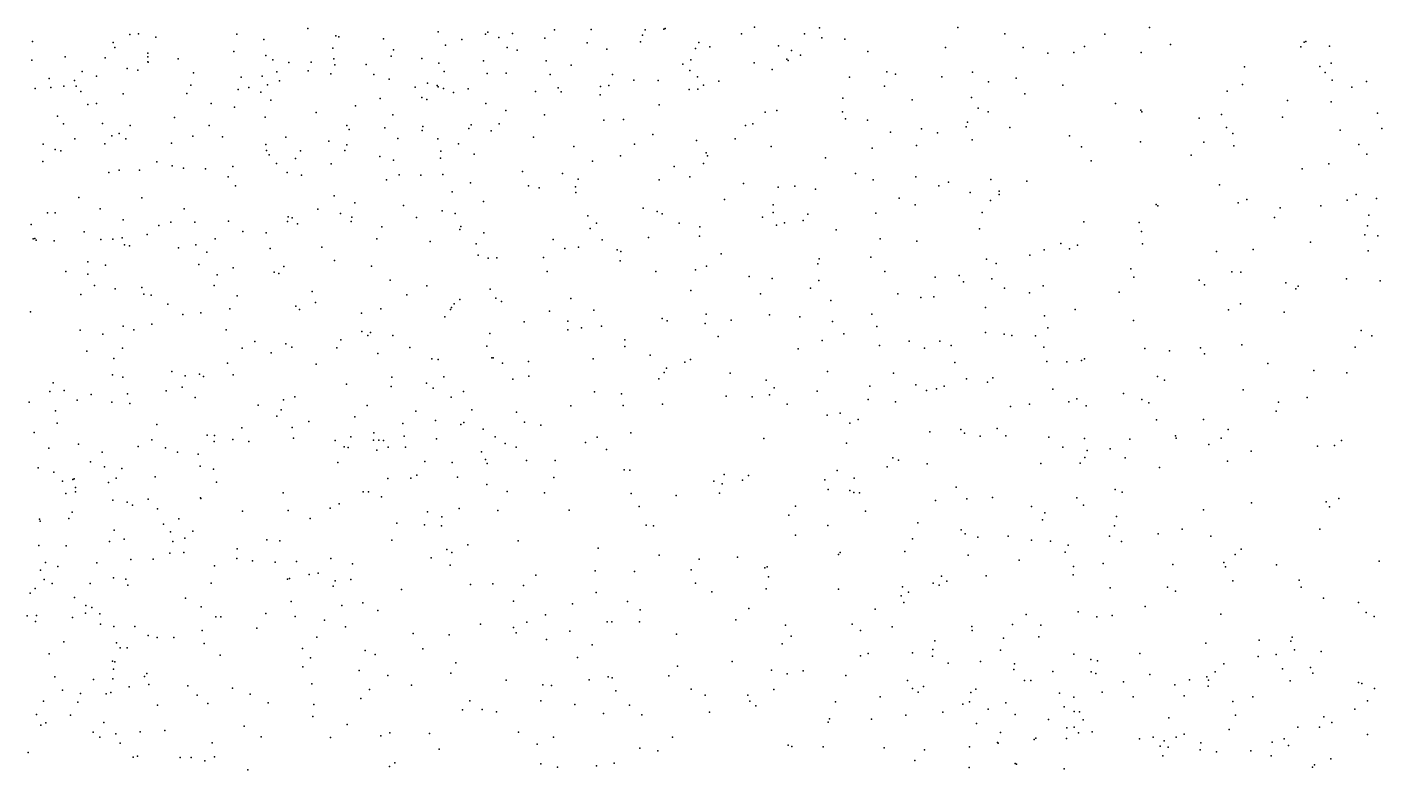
# Model space of a CAD drawing. Header units: metres. Extents: x -25 to 25, y -27.8 to 27.8.
# Drawn here: x -3.286 to -0.194, y 6.8 to 8.496 of the extents above; entities that cross this region are included whole.
import ezdxf

# ---------------------------------------------------------------- set-up
doc = ezdxf.new("R2010")
doc.units = ezdxf.units.M

msp = doc.modelspace()

# ---------------------------------------------------------------- linework, layer by layer
for p in [(-3.052, 8.4791, -19.5103), (-3.0316, 8.4804, 12.1687), (-2.9924, 8.4728, 19.1611), (-2.8076, 8.4798, 20.2089), (-2.6451, 8.4929, 20.1193), (-2.5819, 8.4759, -25.0358), (-2.5745, 8.4737, 12.4134), (-2.3478, 8.4853, 12.4752), (-2.2397, 8.4798, 18.436), (-2.2347, 8.4845, 13.7641), (-2.1781, 8.4811, 10.1123), (-2.0826, 8.4893, 24.676), (-1.9984, 8.4903, 13.6497), (-1.8813, 8.4777, -18.005), (-1.8759, 8.4899, -10.6526), (-1.833, 8.4908, 13.5981), (-1.8295, 8.4925, 25.2249), (-1.6555, 8.4805, 18.915), (-1.6258, 8.4958, 19.1538), (-1.5117, 8.4801, 13.5349), (-1.4777, 8.4938, 24.6402), (-1.162, 8.495, 13.1545), (-1.0547, 8.4805, 5.7714), (-0.8265, 8.4796, 23.6068), (-0.7248, 8.4945, 23.7595), (-3.2742, 8.4632, 5.8046), (-3.0896, 8.4603, -20.158), (-3.086, 8.4489, -24.8427), (-2.7458, 8.4674, 19.2678), (-2.5886, 8.4478, 17.9415), (-2.4726, 8.4693, 19.4807), (-2.4502, 8.4442, -15.51), (-2.3316, 8.4545, 10.1953), (-2.2943, 8.4671, 23.3396), (-2.2098, 8.4721, 5.4068), (-2.1907, 8.4491, 25.0607), (-2.1679, 8.4432, 20.8851), (-2.1042, 8.4706, 19.4014), (-2.0081, 8.4602, -18.7228), (-1.9629, 8.4457, 24.4839), (-1.8858, 8.4621, 10.0827), (-1.7607, 8.4466, 24.4498), (-1.7534, 8.4609, -17.4105), (-1.7282, 8.4506, 12.5715), (-1.5713, 8.4531, 12.5165), (-1.5413, 8.4423, 5.5778), (-1.4722, 8.4713, 25.143), (-1.4199, 8.4679, -17.1458), (-1.1897, 8.449, 25.1437), (-1.0129, 8.4495, -17.1227), (-0.8729, 8.4517, -24.5997), (-0.6765, 8.4563, 25.4714), (-0.3792, 8.4505, 4.8397), (-0.3718, 8.4616, -14.1988), (-0.3678, 8.4628, 5.0777), (-0.3136, 8.4523, 6.3463), (-3.2757, 8.42, 12.0336), (-3.1993, 8.4282, 19.1056), (-3.1078, 8.4256, 24.9188), (-3.011, 8.4278, 5.6927), (-3.0109, 8.4361, 25.0922), (-3.0104, 8.4166, 17.6034), (-3.0098, 8.416, -15.3052), (-2.9413, 8.4236, 24.8412), (-2.8145, 8.4404, 25.1234), (-2.7412, 8.4306, 24.9457), (-2.7253, 8.4209, -19.0664), (-2.689, 8.4151, 10.7739), (-2.6377, 8.4158, 25.1086), (-2.586, 8.4237, 21.1038), (-2.455, 8.4296, 23.3794), (-2.3855, 8.4244, 21.0001), (-2.3466, 8.4135, 24.9796), (-2.2443, 8.4184, 24.6905), (-2.1016, 8.4187, 12.66), (-1.7896, 8.4109, -17.7912), (-1.7712, 8.421, 19.0691), (-1.6267, 8.4143, 25.2894), (-1.5523, 8.4228, 24.4196), (-1.5492, 8.4195, 23.3178), (-1.5213, 8.4319, -10.293), (-1.3672, 8.4398, 23.321), (-0.9561, 8.4366, 25.3384), (-0.8969, 8.4377, 23.7434), (-0.7434, 8.438, -16.9494), (-0.31, 8.4133, 20.4171), (-3.1606, 8.3946, -10.4783), (-3.1275, 8.384, 25.2321), (-3.0575, 8.4014, -19.7069), (-3.0336, 8.3971, 23.8213), (-2.9067, 8.3911, 9.6396), (-2.7977, 8.3817, -24.98), (-2.7499, 8.3837, 17.7977), (-2.716, 8.3937, 5.5171), (-2.6448, 8.3957, 23.522), (-2.5927, 8.3889, 24.8453), (-2.5842, 8.4093, 19.2733), (-2.5123, 8.4102, 10.4192), (-2.4945, 8.3878, 20.2661), (-2.3345, 8.3944, 20.3155), (-2.2359, 8.3898, 19.2967), (-2.1924, 8.3908, -15.6588), (-2.0922, 8.3872, 13.763), (-2.0443, 8.4086, 18.7279), (-1.9503, 8.3873, 10.2215), (-1.7733, 8.397, 23.3073), (-1.7564, 8.3825, 10.0289), (-1.586, 8.399, 13.6633), (-1.4093, 8.3815, 12.5797), (-1.3238, 8.3937, 25.2079), (-1.3043, 8.3884, 24.1924), (-1.1983, 8.3823, 24.0505), (-1.1286, 8.3929, 23.456), (-0.5078, 8.4049, 20.3308), (-0.3356, 8.4055, -13.9995), (-0.3233, 8.3923, 19.879), (-3.2674, 8.3556, 25.0275), (-3.2359, 8.3783, 20.3141), (-3.2324, 8.3581, 24.8505), (-3.2022, 8.3608, 5.6874), (-3.1777, 8.3738, 9.8888), (-3.1744, 8.3612, 15.0959), (-2.9126, 8.3634, 23.73), (-2.8048, 8.3531, 25.3831), (-2.7802, 8.3579, 23.6113), (-2.7378, 8.3638, 9.6337), (-2.7104, 8.373, 24.7329), (-2.4598, 8.3772, 13.9545), (-2.4008, 8.3587, -25.0614), (-2.3725, 8.3676, 12.6534), (-2.3502, 8.3628, 10.3794), (-2.3477, 8.3592, 5.4586), (-2.336, 8.3553, 25.1895), (-2.2798, 8.3546, 13.8454), (-2.1257, 8.349, -10.7452), (-2.0739, 8.3572, 20.6912), (-1.9777, 8.3601, 19.1213), (-1.9584, 8.3622, 5.5118), (-1.9017, 8.3743, 18.9548), (-1.846, 8.374, 9.8723), (-1.7752, 8.3533, 5.5707), (-1.755, 8.3539, 12.7074), (-1.7422, 8.3636, -24.7493), (-1.7076, 8.372, -10.5163), (-1.329, 8.3608, 13.5788), (-1.0921, 8.3709, 12.6517), (-1.0287, 8.3795, 23.5878), (-0.9224, 8.3629, 5.897), (-0.5468, 8.3499, 6.2386), (-0.5123, 8.3651, 19.965), (-0.3077, 8.3748, -26.586), (-0.2629, 8.3585, 4.4107), (-0.2295, 8.3717, 5.1997), (-3.1637, 8.3485, 21.5909), (-3.1475, 8.319, 24.6388), (-3.1275, 8.3213, 17.5714), (-3.0672, 8.3435, 20.3714), (-2.9213, 8.3442, 14.855), (-2.8658, 8.3215, 20.3872), (-2.753, 8.3475, 12.4736), (-2.7301, 8.3288, 10.9351), (-2.4807, 8.333, 10.6132), (-2.3855, 8.3348, -10.6354), (-2.3741, 8.3303, 9.6649), (-2.3128, 8.3468, 18.483), (-2.2393, 8.3215, 20.9625), (-2.0671, 8.3481, 24.4061), (-1.9782, 8.3411, -24.8615), (-1.8433, 8.3185, -18.3773), (-1.4246, 8.3332, 13.7332), (-1.2665, 8.3295, 12.6249), (-1.1309, 8.335, 5.7517), (-1.0093, 8.3437, -9.5038), (-0.8023, 8.3212, 6.006), (-0.4094, 8.3283, -15.673), (-0.3096, 8.3249, 6.2109), (-3.2169, 8.2921, 10.1426), (-2.9498, 8.2894, 17.7048), (-2.8125, 8.3129, 24.5963), (-2.7427, 8.2903, 14.3313), (-2.6263, 8.3012, 12.6005), (-2.537, 8.316, 10.7785), (-2.4513, 8.2952, 18.3648), (-2.1935, 8.3053, 12.8023), (-2.105, 8.2956, -18.9067), (-1.6016, 8.3013, 24.223), (-1.5748, 8.3051, 12.7043), (-1.4249, 8.3027, -17.5902), (-1.1157, 8.3105, -9.7185), (-1.0928, 8.3022, 13.0987), (-0.7444, 8.306, 25.5511), (-0.742, 8.3025, 20.1594), (-0.6107, 8.2878, 20.063), (-0.5598, 8.2963, 25.6126), (-0.4211, 8.2901, -25.9655), (-0.2042, 8.2995, 19.8178), (-3.2033, 8.2752, 11.0402), (-3.1143, 8.2757, 5.5918), (-3.051, 8.2711, 15.0137), (-2.8704, 8.271, 5.5859), (-2.5566, 8.2713, 25.3909), (-2.5513, 8.2622, 9.6715), (-2.4698, 8.2659, 23.3469), (-2.3847, 8.2598, 12.7952), (-2.3829, 8.2689, 24.5394), (-2.2779, 8.2643, 10.5756), (-2.2723, 8.273, 19.1133), (-2.2272, 8.2592, 18.9409), (-2.209, 8.2753, 24.4218), (-1.9698, 8.2833, 12.8355), (-1.9252, 8.2846, 13.7828), (-1.6469, 8.2714, 10.1556), (-1.6298, 8.2749, 23.307), (-1.4183, 8.2867, 5.6587), (-1.3681, 8.2831, 24.0793), (-1.2448, 8.2636, 23.4772), (-1.1431, 8.268, 23.6498), (-1.1399, 8.279, 13.2661), (-1.0432, 8.2668, 12.8386), (-0.5486, 8.2665, -8.9874), (-0.2894, 8.2607, 4.7107), (-0.194, 8.264, -26.8396), (-3.2493, 8.2289, -20.2573), (-3.1771, 8.241, 24.4985), (-3.1091, 8.2296, 18.9078), (-3.093, 8.2475, 23.7579), (-3.0761, 8.2527, 10.0811), (-3.0611, 8.2404, 21.4541), (-2.9569, 8.2311, 10.9553), (-2.9081, 8.2466, 14.6778), (-2.8399, 8.2456, 17.8615), (-2.7416, 8.2278, 9.7421), (-2.696, 8.2443, 23.4996), (-2.5973, 8.2355, 14.1699), (-2.5568, 8.2268, 12.7234), (-2.4401, 8.2418, 21.0584), (-2.3491, 8.2409, 25.3632), (-2.3012, 8.2295, 18.7501), (-2.1304, 8.2449, 5.5485), (-1.8999, 8.2283, 23.2636), (-1.8583, 8.2508, 10.3411), (-1.7582, 8.2368, 12.8418), (-1.6702, 8.2405, 9.9054), (-1.3155, 8.256, -16.0068), (-1.2086, 8.2542, -9.9607), (-1.1294, 8.2382, 25.403), (-0.9073, 8.2475, 25.5109), (-0.7446, 8.2342, 20.3593), (-0.6007, 8.2334, 6.1181), (-0.5345, 8.2529, 20.4792), (-0.2464, 8.2279, 20.624), (-3.2222, 8.216, -24.7619), (-3.2095, 8.2134, 12.343), (-2.7396, 8.2139, 20.4573), (-2.7339, 8.2043, 18.0564), (-2.6738, 8.1961, -10.5993), (-2.6621, 8.2134, 18.998), (-2.5607, 8.2138, 24.4851), (-2.4809, 8.2007, 18.9957), (-2.3429, 8.1968, 13.9878), (-2.3416, 8.2122, -19.0358), (-2.2659, 8.2057, 23.2434), (-2.0382, 8.2234, 10.432), (-1.9321, 8.2017, 25.4555), (-1.7366, 8.2084, 13.8397), (-1.7331, 8.2021, 5.6165), (-1.588, 8.2235, -15.9967), (-1.4641, 8.1972, -10.2806), (-1.3575, 8.2193, 23.9378), (-1.2559, 8.2252, 23.7855), (-0.88, 8.2227, -15.9196), (-0.6292, 8.2035, -15.8437), (-0.5321, 8.2249, -24.3741), (-0.2285, 8.2059, 4.3813), (-3.2505, 8.1892, 17.5076), (-3.0998, 8.1642, 17.6984), (-3.0763, 8.1689, 24.3905), (-3.0298, 8.169, 10.2239), (-2.9903, 8.188, 5.4937), (-2.9554, 8.1793, 21.3384), (-2.9294, 8.1734, 23.6293), (-2.8789, 8.1724, 9.9708), (-2.8168, 8.1772, 14.4205), (-2.7172, 8.1843, 21.1464), (-2.6928, 8.164, 10.8907), (-2.5921, 8.1839, -19.1308), (-2.4501, 8.192, 18.5433), (-2.1557, 8.166, 9.6329), (-1.9959, 8.1897, 9.6506), (-1.8095, 8.1774, -10.6467), (-1.7423, 8.1847, 24.0961), (-0.8574, 8.1906, -17.4049), (-0.3761, 8.172, -15.8417), (-0.3149, 8.184, -26.472), (-2.8271, 8.1541, 18.8942), (-2.8104, 8.1331, -15.2837), (-2.6599, 8.1577, 25.5761), (-2.4659, 8.1475, 10.794), (-2.437, 8.1585, 18.793), (-2.3875, 8.1579, 12.934), (-2.3373, 8.1592, -15.5691), (-2.2741, 8.1406, 5.6047), (-2.1415, 8.1335, 25.4713), (-2.0641, 8.1612, 13.8949), (-2.0282, 8.1488, 12.9965), (-1.8432, 8.1473, -18.7007), (-1.7738, 8.1541, 25.5005), (-1.6512, 8.1389, -10.4803), (-1.5336, 8.1327, 12.831), (-1.3953, 8.1616, 12.761), (-1.3548, 8.1472, 25.4477), (-1.2578, 8.1542, 5.6767), (-1.2054, 8.1332, -17.8088), (-1.1834, 8.1415, 13.716), (-1.0865, 8.1482, -16.1561), (-1.0041, 8.1442, -17.6637), (-0.5643, 8.1355, 20.0678), (-3.1681, 8.1071, 5.3057), (-3.0242, 8.1062, 17.8234), (-2.5855, 8.1106, 5.5827), (-2.3159, 8.1199, 10.6962), (-2.1175, 8.1286, 24.1914), (-2.0345, 8.1311, -19.0454), (-2.0338, 8.1184, 20.7471), (-1.6947, 8.1026, -18.3482), (-1.5721, 8.1306, 10.1239), (-1.4864, 8.1261, 23.894), (-1.2959, 8.1049, -16.3832), (-1.1334, 8.1185, 13.4593), (-1.0679, 8.1211, 25.5137), (-1.0676, 8.1133, 13.0273), (-0.5023, 8.102, 6.0775), (-0.2528, 8.1133, 4.6178), (-0.2067, 8.1044, 4.9298), (-3.24, 8.0716, 10.8223), (-3.2224, 8.0717, 21.6115), (-3.1192, 8.0808, 25.6505), (-2.9274, 8.0808, 17.9505), (-2.6226, 8.0802, 9.787), (-2.538, 8.0943, -15.4236), (-2.427, 8.0888, 25.5219), (-2.3386, 8.0765, 24.2729), (-2.2445, 8.0974, 21.02), (-1.8801, 8.0824, 13.0297), (-1.848, 8.0745, -18.9386), (-1.5837, 8.0898, 9.8139), (-1.5833, 8.0728, -24.7292), (-1.3491, 8.0709, 23.6432), (-1.2589, 8.0903, 13.8978), (-1.1067, 8.0725, -24.6415), (-1.0876, 8.0997, 13.2169), (-0.7091, 8.0905, 20.6435), (-0.7055, 8.0881, -16.0417), (-0.5217, 8.0945, -17.1075), (-0.4264, 8.0834, 25.7041), (-0.3334, 8.0875, -26.0334), (-0.2734, 8.1005, 5.9103), (-3.2772, 8.0453, 10.6146), (-3.0666, 8.0559, 21.4295), (-2.9859, 8.0425, 12.5948), (-2.9585, 8.0506, 25.694), (-2.9033, 8.0504, 10.2575), (-2.8268, 8.0529, 24.2799), (-2.692, 8.0522, -19.3084), (-2.6905, 8.063, 18.3216), (-2.681, 8.0604, 23.4173), (-2.6693, 8.0467, 18.8009), (-2.5706, 8.0706, 18.6008), (-2.5463, 8.052, 20.5735), (-2.545, 8.0619, 23.3447), (-2.4765, 8.04, -10.7966), (-2.3971, 8.0609, 9.667), (-2.3093, 8.0702, 13.0592), (-2.2966, 8.0408, 20.6125), (-2.0061, 8.0646, 20.9086), (-1.9868, 8.0485, 10.4636), (-1.8365, 8.0696, 9.6173), (-1.7978, 8.0484, -16.2886), (-1.6075, 8.0616, 23.3458), (-1.5757, 8.0438, -16.8312), (-1.5575, 8.049, 5.6317), (-1.5149, 8.0542, 9.9917), (-1.5043, 8.0688, 25.5211), (-0.8744, 8.051, 20.437), (-0.7483, 8.0497, 25.6759), (-0.439, 8.0611, 20.0006), (-0.2269, 8.0418, -25.7936), (-0.2236, 8.0663, 4.4639), (-3.2727, 8.0127, 5.0447), (-3.2683, 8.0135, 17.6491), (-3.2655, 8.0091, -20.2743), (-3.156, 8.0285, 12.5119), (-3.1182, 8.0107, 10.7466), (-3.0903, 8.0115, 10.5176), (-3.0695, 8.0147, 14.8333), (-3.0124, 8.0226, -20.0719), (-2.8569, 8.0128, 20.5862), (-2.7936, 8.0291, 5.5259), (-2.7408, 8.0258, 21.1581), (-2.4879, 8.0125, 24.2775), (-2.2985, 8.0334, 23.2044), (-2.2441, 8.0258, 25.5237), (-2.0855, 8.0108, 5.6563), (-2.0013, 8.0364, -10.733), (-1.9738, 8.0103, 25.5465), (-1.8676, 8.0152, -16.4889), (-1.7513, 8.0184, 23.9285), (-1.751, 8.0395, -16.6998), (-1.4399, 8.0327, 23.494), (-1.3388, 8.0121, -24.676), (-1.1122, 8.0355, -16.5033), (-0.7426, 8.029, -9.0299), (-0.2328, 8.0217, 20.8492), (-0.2031, 8.019, -24.3169), (-3.2242, 8.0076, 23.666), (-3.0638, 7.9985, -24.7944), (-3.0525, 7.9962, 23.61), (-2.9408, 7.9919, 14.545), (-2.9007, 7.9985, 21.2703), (-2.876, 7.9821, 12.6887), (-2.876, 7.982, 23.5191), (-2.7312, 7.9901, 10.7915), (-2.6138, 7.9935, 25.674), (-2.3663, 8.0067, 5.6642), (-2.2613, 8.0012, -10.8358), (-2.0589, 7.9904, -24.8233), (-2.0278, 7.9933, 9.5611), (-1.9394, 7.9876, -19.1828), (-1.9312, 7.9833, 5.6376), (-1.7018, 7.9779, 14.0329), (-1.2557, 8.007, -18.0042), (-0.965, 7.9871, 20.6591), (-0.9265, 8.0016, 5.7762), (-0.9067, 7.9894, -16.4142), (-0.8889, 7.9982, 25.6131), (-0.7401, 8.0013, 5.8911), (-0.5712, 7.9835, -16.2455), (-0.4878, 7.9883, -8.867), (-0.3573, 8.0045, -16.1718), (-0.2254, 7.9854, -26.5588), (-3.1472, 7.9603, 20.5849), (-3.1069, 7.952, 24.1911), (-2.8942, 7.9537, 5.4294), (-2.7005, 7.9489, 18.5119), (-2.5849, 7.9632, 14.1951), (-2.5004, 7.9504, 13.0793), (-2.2565, 7.9752, -19.2219), (-2.2337, 7.9683, 24.1192), (-2.2143, 7.9689, 14.0396), (-2.1075, 7.9697, 13.1583), (-1.9328, 7.962, 20.82), (-1.7356, 7.9499, 10.2995), (-1.4814, 7.9556, 23.6482), (-1.4783, 7.9669, -18.2631), (-1.3604, 7.9704, 25.5404), (-1.0968, 7.9659, 12.9242), (-1.0747, 7.9559, 13.4844), (-0.9976, 7.9752, -17.835), (-3.1981, 7.9375, 17.7889), (-3.1475, 7.932, 5.1232), (-2.8527, 7.9299, 10.6743), (-2.8158, 7.9459, 18.2293), (-2.722, 7.9361, 10.1132), (-2.7114, 7.9331, 18.677), (-2.4579, 7.9179, 10.7634), (-2.099, 7.9375, 20.761), (-1.8509, 7.9377, -16.9612), (-1.7609, 7.9419, 9.5566), (-1.6379, 7.9268, -18.7388), (-1.5857, 7.9216, 14.1236), (-1.4791, 7.9176, 12.9502), (-1.3283, 7.9382, 12.8823), (-1.2138, 7.9246, -10.0388), (-1.1586, 7.9288, 5.6343), (-1.084, 7.9215, 20.746), (-0.7672, 7.9436, -24.4003), (-0.7604, 7.925, -17.5397), (-0.6114, 7.9178, 5.9471), (-0.5367, 7.937, 20.9644), (-0.5161, 7.9363, 20.0703), (-0.2746, 7.9214, 5.8505), (-0.1977, 7.9162, -25.977), (-3.1636, 7.8856, 14.8851), (-3.1322, 7.906, -15.3031), (-3.0853, 7.8983, 25.7425), (-3.0245, 7.9012, 14.6488), (-3.0197, 7.8862, 18.7463), (-2.8595, 7.9059, 10.4272), (-2.6356, 7.892, 24.1673), (-2.3735, 7.905, 14.1068), (-2.2291, 7.8976, 10.6389), (-1.7713, 7.8942, 13.1246), (-1.6124, 7.887, -18.9869), (-1.4981, 7.8999, -10.3868), (-1.2991, 7.887, 5.5748), (-1.1486, 7.9143, -9.6445), (-1.0554, 7.9, 13.7177), (-0.9983, 7.8889, 25.6171), (-0.967, 7.9055, 20.8883), (-0.7937, 7.8904, 25.6749), (-0.5991, 7.9076, 25.7127), (-0.4134, 7.9118, -24.3241), (-0.3904, 7.8982, 21.0222), (-0.3855, 7.9043, 19.9715), (-3.0031, 7.8835, 5.256), (-2.9652, 7.8634, 24.1205), (-2.8064, 7.8826, 12.8493), (-2.6732, 7.8589, 5.5251), (-2.6276, 7.8668, 13.0501), (-2.4194, 7.8844, -24.9248), (-2.3176, 7.856, 5.691), (-2.3115, 7.864, 25.6446), (-2.2985, 7.8742, 20.6946), (-2.2162, 7.877, 13.2307), (-2.2033, 7.8693, 23.1666), (-2.0449, 7.8759, -16.7988), (-1.4519, 7.8718, 9.6599), (-1.2467, 7.8785, -16.9958), (-1.217, 7.8798, 14.1461), (-1.0987, 7.8556, 14.0256), (-0.517, 7.8637, 21.103), (-3.2782, 7.8455, 23.5608), (-2.931, 7.8399, 25.7725), (-2.8898, 7.8436, -19.9083), (-2.8235, 7.8528, 21.2305), (-2.6643, 7.8513, -10.7797), (-2.5233, 7.8428, 5.61), (-2.479, 7.8526, 25.7003), (-2.3324, 7.8344, 21.0631), (-2.3197, 7.8512, 24.0675), (-2.0941, 7.847, 5.6274), (-2.0521, 7.8244, 9.4947), (-1.9926, 7.8497, 23.1784), (-1.8366, 7.8307, 9.461), (-1.8254, 7.8249, 14.1118), (-1.7364, 7.8408, -24.6397), (-1.6789, 7.8269, 23.3581), (-1.5915, 7.8388, 23.4946), (-1.5227, 7.8345, 10.1317), (-1.4481, 7.8234, -17.1864), (-1.3582, 7.8405, 9.841), (-0.9643, 7.8363, -9.2187), (-0.8942, 7.8512, -16.6195), (-0.7613, 7.8262, 20.27), (-0.544, 7.8502, -17.2608), (-0.4169, 7.8447, -17.0885), (-3.1647, 7.8042, 18.7512), (-3.113, 7.7951, -20.2257), (-3.067, 7.8132, 12.6546), (-3.0429, 7.8044, 23.4802), (-3.0017, 7.8178, 20.6482), (-2.8318, 7.8048, 18.6632), (-2.522, 7.8011, 13.1653), (-2.5021, 7.7989, 10.6747), (-2.2303, 7.7961, 9.579), (-2.1515, 7.8228, -10.7081), (-2.0522, 7.8049, 5.4574), (-2.0208, 7.8095, 14.0812), (-1.9751, 7.8132, -24.6495), (-1.7385, 7.8194, 5.2993), (-1.4219, 7.7953, 10.0076), (-1.3466, 7.8126, 14.2306), (-1.0985, 7.7985, -18.1601), (-1.0564, 7.7947, 20.5596), (-0.9565, 7.8091, 21.0319), (-0.2415, 7.8031, 25.7005), (-3.0683, 7.7626, 5.0748), (-2.7956, 7.763, 25.7793), (-2.7662, 7.7778, 5.3945), (-2.6959, 7.7726, 10.3478), (-2.6819, 7.765, 14.2439), (-2.5789, 7.7634, 9.9969), (-2.5704, 7.7822, 24.0484), (-2.5088, 7.7916, 14.1698), (-2.4512, 7.7918, 23.2166), (-2.4126, 7.7645, 20.7091), (-2.2366, 7.7673, -19.4142), (-1.9223, 7.7821, 23.8195), (-1.9216, 7.7666, -10.5173), (-1.7088, 7.7893, -17.2247), (-1.4713, 7.7806, 5.2509), (-1.3408, 7.7692, 5.3481), (-1.273, 7.779, 20.8114), (-1.2379, 7.7628, -24.4829), (-1.203, 7.7785, -18.3664), (-1.1772, 7.7687, 25.6048), (-1.0386, 7.7918, -16.8941), (-0.9843, 7.7913, 13.6263), (-0.9653, 7.7655, 13.7833), (-0.7348, 7.7622, -8.9733), (-0.6084, 7.7634, 20.142), (-0.5136, 7.7703, -8.8284), (-0.2554, 7.7652, -8.7182), (-0.2171, 7.7907, -16.8187), (-3.1499, 7.7559, -10.4755), (-3.0884, 7.7393, 24.0706), (-2.7291, 7.7525, -19.6936), (-2.4858, 7.7509, 21.0843), (-2.3622, 7.7384, 9.6452), (-2.3483, 7.7366, 14.1232), (-2.2253, 7.7407, 10.5579), (-2.2221, 7.7409, -16.4241), (-2.1415, 7.7321, 23.8721), (-1.994, 7.7385, -17.1014), (-1.8641, 7.7467, 25.6524), (-1.7853, 7.7308, 5.0855), (-1.7718, 7.7372, 23.6711), (-1.5264, 7.761, 9.5471), (-0.9587, 7.7322, 13.9794), (-0.9131, 7.7318, 5.6739), (-0.88, 7.7346, -17.819), (-0.8726, 7.7383, 25.6534), (-0.6785, 7.7564, 5.8525), (-0.5986, 7.75, 25.7002), (-3.0909, 7.7016, 14.8217), (-2.9557, 7.7093, -10.5956), (-2.9252, 7.6997, 12.8174), (-2.8925, 7.7037, 18.2599), (-2.8288, 7.7285, 23.3376), (-2.8155, 7.7022, 12.9444), (-2.6264, 7.7266, 10.4973), (-2.2009, 7.7287, 13.2891), (-1.8321, 7.7074, 10.3355), (-1.8266, 7.7171, 23.2838), (-1.6813, 7.7057, 14.2149), (-1.4596, 7.7093, -19.0531), (-1.3091, 7.706, 9.7826), (-1.1687, 7.7302, -9.8724), (-0.4546, 7.7282, 20.0254), (-0.3495, 7.7117, 5.9096), (-0.2744, 7.7067, 19.8613), (-3.2269, 7.6838, 25.7856), (-3.0678, 7.6969, -15.2717), (-2.9326, 7.6737, 21.3475), (-2.8834, 7.6978, 14.4363), (-2.557, 7.6806, 5.4281), (-2.455, 7.6754, -10.8934), (-2.4536, 7.6967, 10.5701), (-2.3743, 7.6827, 25.7406), (-2.3591, 7.6715, 5.4132), (-2.3352, 7.6974, 23.8951), (-2.1775, 7.6921, 5.2915), (-2.1409, 7.6991, 23.1627), (-1.8445, 7.6931, 13.2674), (-1.5992, 7.6895, -24.5141), (-1.581, 7.6726, 25.6554), (-1.363, 7.6758, -18.8542), (-1.2581, 7.6789, -17.2271), (-1.2107, 7.6701, 20.6564), (-1.1934, 7.6761, -10.157), (-1.1422, 7.693, 20.9658), (-1.0942, 7.6856, -17.0887), (-1.0822, 7.6948, -9.4179), (-0.9449, 7.669, 13.4188), (-0.7059, 7.6982, -24.2784), (-0.6903, 7.6895, 21.2053), (-3.2813, 7.6392, 17.8431), (-3.2346, 7.6641, -17.443), (-3.2015, 7.6661, 20.7036), (-3.1722, 7.6441, 21.6048), (-3.1396, 7.6573, 17.9784), (-3.093, 7.6397, 18.7268), (-3.0574, 7.6583, 25.8212), (-2.9689, 7.6657, 23.9806), (-2.9024, 7.65, 18.6072), (-2.7012, 7.6448, 21.178), (-2.6749, 7.652, 13.1269), (-2.3181, 7.6511, 23.1744), (-2.2899, 7.6642, -24.6579), (-1.9914, 7.663, 10.3892), (-1.9292, 7.6587, 23.7006), (-1.6903, 7.6533, 10.228), (-1.6312, 7.6517, 13.2008), (-1.5918, 7.6566, -10.3973), (-1.4827, 7.6647, -17.3311), (-1.3663, 7.6458, 5.0619), (-1.3041, 7.6403, 9.642), (-1.2334, 7.6664, 14.2928), (-0.9084, 7.6405, -9.1606), (-0.8903, 7.6472, 13.8474), (-0.7839, 7.6593, 5.76), (-0.7422, 7.6458, -16.7469), (-0.7261, 7.6383, 20.249), (-0.5106, 7.6679, -16.5996), (-0.4301, 7.6394, -16.8343), (-0.3643, 7.6503, 21.3991), (-3.2211, 7.6195, 14.9297), (-3.0515, 7.6362, 21.468), (-2.759, 7.6326, -24.6999), (-2.7164, 7.6075, 5.243), (-2.706, 7.6219, 23.8236), (-2.51, 7.6318, 10.4116), (-2.3989, 7.6192, -15.4861), (-2.2715, 7.6218, -15.9733), (-2.1692, 7.6164, -17.0133), (-2.0455, 7.631, 5.0442), (-1.926, 7.632, 20.8316), (-1.8358, 7.6352, 9.3781), (-1.5511, 7.6352, 10.1185), (-1.4599, 7.6099, 9.4965), (-1.4306, 7.6141, 9.9849), (-1.0414, 7.6295, -18.4014), (-0.9985, 7.6348, 5.5415), (-0.8688, 7.631, 20.3607), (-0.4357, 7.6187, -24.2666), (-3.2176, 7.592, 24.0253), (-2.99, 7.5889, 18.172), (-2.7959, 7.5813, -10.7999), (-2.6809, 7.5814, 14.2688), (-2.643, 7.5956, 20.741), (-2.538, 7.6061, 23.7267), (-2.4287, 7.5906, 20.758), (-2.3538, 7.5975, -15.6923), (-2.2962, 7.5883, -16.7369), (-2.2893, 7.5929, 10.4159), (-2.2449, 7.5779, 5.144), (-2.1511, 7.5938, 20.9362), (-2.114, 7.5872, 13.3322), (-1.4084, 7.5919, 20.8092), (-1.389, 7.6003, 14.3482), (-1.1553, 7.5771, 5.1508), (-1.0721, 7.5797, 20.5112), (-0.7082, 7.5996, -17.4422), (-0.6011, 7.5997, 20.1337), (-0.545, 7.5775, 25.6536), (-3.2702, 7.5704, 21.7672), (-3.0016, 7.5534, -24.5955), (-2.8754, 7.5639, 23.7491), (-2.8591, 7.5497, 12.9681), (-2.8588, 7.5635, -19.9032), (-2.8168, 7.554, 21.2763), (-2.78, 7.5501, 23.3115), (-2.678, 7.5577, 23.5626), (-2.5832, 7.5521, 25.8136), (-2.5471, 7.5603, 5.2446), (-2.4953, 7.5529, 23.5406), (-2.4951, 7.5697, 21.0874), (-2.4834, 7.5532, 14.1914), (-2.4726, 7.5523, 9.8734), (-2.4257, 7.5617, 23.2993), (-2.3515, 7.5562, 21.0324), (-2.2178, 7.5606, 20.7829), (-2.1953, 7.5451, 25.7554), (-2.012, 7.5472, 25.7313), (-1.9849, 7.5598, 14.1572), (-1.9083, 7.5694, 23.5409), (-1.6046, 7.557, 4.8751), (-1.4157, 7.5459, 25.6537), (-1.2256, 7.5718, 13.0935), (-1.1463, 7.5691, 25.6297), (-1.1111, 7.5621, -18.5916), (-1.0526, 7.5624, 14.2948), (-0.9545, 7.5596, 13.3064), (-0.873, 7.5568, 5.6484), (-0.7692, 7.5554, 21.2223), (-0.6654, 7.5624, -17.2071), (-0.6638, 7.5575, -16.9287), (-0.5607, 7.5573, 5.8793), (-0.2864, 7.5517, 5.8321), (-3.2369, 7.5345, -19.1738), (-3.1687, 7.5436, 12.6425), (-3.1147, 7.5255, 23.2058), (-3.0328, 7.5385, 12.7592), (-2.9705, 7.5357, 23.3383), (-2.9428, 7.5251, 18.3082), (-2.8955, 7.5209, 20.7407), (-2.5622, 7.5375, 23.3755), (-2.5536, 7.5364, -19.6724), (-2.4882, 7.5301, 10.1073), (-2.4621, 7.537, 13.2925), (-2.4224, 7.5368, 10.3046), (-2.2494, 7.5265, -10.6538), (-2.1697, 7.5365, 9.4503), (-1.9635, 7.5318, -19.581), (-0.9221, 7.5366, -24.2048), (-0.8668, 7.529, 13.588), (-0.8143, 7.5329, 13.7507), (-0.5887, 7.5427, -8.8967), (-0.4926, 7.5277, 20.0242), (-0.3412, 7.5393, 19.8712), (-0.3023, 7.541, 25.6143), (-3.2611, 7.49, -18.7508), (-3.1415, 7.5031, -16.9572), (-3.1094, 7.4918, -17.2538), (-3.0698, 7.488, 23.8269), (-2.8915, 7.4936, 5.0254), (-2.8611, 7.4863, 14.5001), (-2.5767, 7.5022, -15.1021), (-2.3783, 7.5039, -16.5277), (-2.3159, 7.5018, 9.556), (-2.2398, 7.5088, 10.2854), (-2.236, 7.4995, 23.1927), (-2.1463, 7.5064, 23.5347), (-2.0808, 7.5065, 10.2535), (-1.9235, 7.4852, -24.1067), (-1.9102, 7.4846, 4.8409), (-1.4374, 7.4839, -24.1905), (-1.3232, 7.4922, -18.9881), (-1.3106, 7.5126, -17.3703), (-1.2974, 7.5073, 20.6683), (-1.232, 7.4991, 14.3921), (-0.9726, 7.4995, 20.4021), (-0.8828, 7.5002, -17.1866), (-0.8723, 7.5131, 25.6106), (-0.7797, 7.5127, 14.0174), (-0.7016, 7.4901, 25.6116), (-0.5466, 7.5052, 21.3704), (-3.2251, 7.4797, 25.8483), (-3.2057, 7.459, 17.9211), (-3.1818, 7.4632, -17.6487), (-3.179, 7.4649, 14.9615), (-3.1005, 7.456, 18.6998), (-3.0831, 7.466, -20.2066), (-2.9937, 7.4689, 18.5798), (-2.8541, 7.4568, 25.8606), (-2.463, 7.4657, 5.124), (-2.4107, 7.466, -16.0396), (-2.397, 7.4728, 9.6905), (-2.3036, 7.4685, -24.3532), (-2.0837, 7.4678, 23.1825), (-1.7186, 7.4596, 9.2919), (-1.6996, 7.4531, 4.7822), (-1.6949, 7.4747, -17.4177), (-1.6533, 7.4616, 14.2886), (-1.6398, 7.4724, 10.0799), (-1.4653, 7.4621, 14.3709), (-1.3987, 7.4659, -19.4352), (-3.1981, 7.4309, -15.4107), (-3.1759, 7.4447, 20.771), (-3.1759, 7.4352, 23.0122), (-2.7018, 7.4325, 13.1904), (-2.5192, 7.4352, -15.7313), (-2.5067, 7.4349, -24.429), (-2.4776, 7.4235, 25.8341), (-2.2371, 7.4513, -19.6174), (-2.1908, 7.436, 23.3625), (-2.105, 7.4326, -17.214), (-1.9074, 7.4313, -17.3667), (-1.8045, 7.4263, -19.6907), (-1.7055, 7.4317, -24.0477), (-1.4575, 7.4403, 4.7925), (-1.4085, 7.4383, 20.8553), (-1.3995, 7.4337, 9.8519), (-1.3862, 7.4324, -19.7402), (-1.1655, 7.4454, 4.9491), (-1.0831, 7.4221, 25.6165), (-0.8028, 7.4404, 14.2317), (-0.7872, 7.4338, 20.2462), (-3.0904, 7.4162, 21.555), (-3.0581, 7.4116, 14.8737), (-3.0458, 7.4043, 18.1343), (-3.0097, 7.4178, 25.8735), (-2.9888, 7.3959, -16.7919), (-2.8903, 7.421, 23.4061), (-2.8897, 7.4199, -24.4507), (-2.7948, 7.3907, 20.7528), (-2.6906, 7.3921, -14.8769), (-2.5944, 7.3979, 5.0364), (-2.5737, 7.4075, 21.12), (-2.3, 7.3971, -16.9623), (-2.212, 7.3923, -23.9312), (-2.0487, 7.3932, 10.118), (-1.8892, 7.4013, 9.2166), (-1.5322, 7.4021, 13.3042), (-1.373, 7.3905, 13.2632), (-1.2128, 7.4149, 20.9238), (-1.1411, 7.4187, -18.7584), (-0.9937, 7.4017, 21.0644), (-0.8902, 7.4212, 13.4392), (-0.8752, 7.4044, 5.4087), (-0.6009, 7.3935, 20.0737), (-0.4913, 7.4096, 5.8466), (-0.3214, 7.4121, -24.2103), (-0.3133, 7.4007, 25.5381), (-0.2925, 7.4199, 19.7723), (-3.2577, 7.3726, 4.786), (-3.2565, 7.3679, 21.8118), (-3.1908, 7.3743, 23.7608), (-3.183, 7.3884, -19.021), (-2.975, 7.3613, 21.4343), (-2.9398, 7.373, 4.9016), (-2.6401, 7.3738, -15.4325), (-2.4422, 7.363, -16.2733), (-2.3793, 7.3598, 21.0056), (-2.3724, 7.3896, 9.9224), (-2.3393, 7.3778, 4.9788), (-1.5473, 7.3813, 9.3145), (-1.2532, 7.3643, 25.63), (-0.9684, 7.3712, -9.3357), (-0.963, 7.3871, -18.296), (-0.8001, 7.3789, 13.5903), (-3.0875, 7.3474, 4.8262), (-2.959, 7.3433, -17.319), (-2.9265, 7.3293, -10.9137), (-2.9078, 7.3452, 14.6979), (-2.3407, 7.3572, 20.7789), (-1.8731, 7.3585, -10.4226), (-1.8563, 7.3574, 4.7379), (-1.5325, 7.3359, 4.7041), (-1.4584, 7.3583, 20.7097), (-1.1543, 7.3481, 14.4582), (-1.1455, 7.3391, -9.837), (-1.1161, 7.3314, -24.0931), (-1.0472, 7.334, 20.3843), (-0.8157, 7.334, 25.5548), (-0.8041, 7.3573, 21.1919), (-0.7048, 7.3387, -9.0405), (-0.6498, 7.3496, 14.2078), (-0.5845, 7.3338, -24.2451), (-0.336, 7.3497, 5.8171), (-3.2592, 7.312, 17.8442), (-3.1974, 7.3117, 12.6575), (-3.0983, 7.3215, 18.623), (-3.0649, 7.3265, 23.0296), (-2.9537, 7.3218, 20.7582), (-2.8067, 7.3044, 13.1359), (-2.7392, 7.3255, 14.4504), (-2.7095, 7.3231, 4.9488), (-2.4537, 7.3243, -24.0443), (-2.3285, 7.3031, 14.2158), (-2.2804, 7.3141, 13.4011), (-2.1654, 7.323, 9.9733), (-1.983, 7.3062, 14.2057), (-1.2829, 7.299, -10.3716), (-1.2654, 7.3274, 4.7831), (-0.9935, 7.3249, 14.4476), (-0.9505, 7.3222, -17.4288), (-0.9097, 7.3134, -24.1952), (-0.7884, 7.3218, 14.3539), (-0.5152, 7.304, 25.4993), (-3.2439, 7.2739, 25.8932), (-3.1267, 7.2725, 22.8836), (-3.0491, 7.2804, -16.4883), (-2.9986, 7.2812, 18.4478), (-2.9607, 7.2951, 12.9663), (-2.9284, 7.2964, -24.2776), (-2.8077, 7.2825, -19.9119), (-2.7718, 7.2772, -16.9386), (-2.72, 7.2741, -24.0294), (-2.6712, 7.2756, -23.7779), (-2.5931, 7.2829, 25.8595), (-2.5432, 7.2707, 20.7529), (-2.3638, 7.284, 25.8406), (-2.3207, 7.2672, -23.7455), (-2.317, 7.2964, 9.7968), (-1.8437, 7.2902, 9.1009), (-1.7526, 7.2811, 13.4682), (-1.6646, 7.2861, -19.8525), (-1.4339, 7.2916, -19.9596), (-1.4305, 7.2961, 13.3746), (-1.1386, 7.29, 13.3267), (-1.0216, 7.2787, 4.9477), (-0.9168, 7.2973, 5.1249), (-0.8303, 7.2714, -9.1975), (-0.6715, 7.2693, 13.7466), (-0.5548, 7.2734, 13.9947), (-0.5291, 7.2922, 19.9632), (-0.4346, 7.2682, -8.8984), (-0.1999, 7.2764, 21.6172), (-3.2559, 7.2563, -24.434), (-3.2157, 7.2642, -19.2532), (-3.0887, 7.2388, 12.8052), (-3.0609, 7.2358, -20.2281), (-2.8584, 7.2657, 21.3364), (-2.6875, 7.2371, -23.5421), (-2.6425, 7.2461, -15.8806), (-2.6218, 7.2493, 21.1467), (-2.1247, 7.2448, 4.7898), (-1.9899, 7.2543, -23.8098), (-1.8998, 7.2534, -19.7714), (-1.7702, 7.2566, 14.2549), (-1.6024, 7.2615, 9.1595), (-1.5968, 7.2635, -10.3958), (-1.5943, 7.2409, -23.9187), (-1.1988, 7.2425, 9.4467), (-1.0971, 7.2432, 20.9602), (-0.8987, 7.2452, 21.1002), (-0.8977, 7.2644, 13.4323), (-0.5506, 7.2633, 21.3787), (-3.268, 7.2139, 22.5663), (-3.2472, 7.235, -20.684), (-3.2288, 7.2255, 18.6259), (-3.1419, 7.2253, -10.896), (-3.0564, 7.2217, 15.014), (-2.8661, 7.2261, -15.2511), (-2.6917, 7.2352, -11.0267), (-2.588, 7.2198, 14.3872), (-2.5832, 7.232, 4.9018), (-2.5471, 7.2348, -19.7612), (-2.4315, 7.2116, -10.8177), (-2.2743, 7.2235, 9.6165), (-2.223, 7.2251, -17.2036), (-2.1535, 7.2211, -19.7138), (-1.9874, 7.2052, 4.698), (-1.7607, 7.2261, -17.5363), (-1.723, 7.2067, 9.0426), (-1.5991, 7.2138, 4.6057), (-1.4339, 7.2128, 9.2167), (-1.2882, 7.2183, -24.0265), (-1.2746, 7.2055, 4.6833), (-1.2179, 7.2266, -20.0659), (-1.2044, 7.2221, 20.4216), (-1.1872, 7.2309, -19.7918), (-0.8143, 7.2157, 5.2453), (-0.6832, 7.2169, 21.2671), (-0.6651, 7.2079, 20.0505), (-0.5345, 7.2316, 5.7576), (-0.3829, 7.2329, 19.7851), (-0.3786, 7.2171, 14.1768), (-3.2792, 7.2038, 21.9038), (-3.178, 7.194, -17.9194), (-3.1518, 7.1755, -15.3439), (-2.9249, 7.1919, -23.664), (-2.6837, 7.1844, 13.2674), (-2.5681, 7.1755, -16.9921), (-2.5198, 7.1815, 13.3377), (-2.1763, 7.185, 14.2256), (-2.0413, 7.179, 9.7894), (-1.9162, 7.1849, 20.8361), (-1.2911, 7.1971, 20.8717), (-1.2848, 7.1821, 25.5878), (-0.3274, 7.1922, 25.4601), (-0.2477, 7.1825, 15.2164), (-3.2862, 7.1516, 22.4093), (-3.2644, 7.1526, 23.4913), (-3.1827, 7.1478, 12.6974), (-3.1532, 7.1576, 23.3166), (-3.1385, 7.1707, -24.2237), (-3.12, 7.1563, 18.5345), (-2.8891, 7.1726, -17.5072), (-2.8558, 7.1497, 14.8323), (-2.8441, 7.1497, 20.7252), (-2.7415, 7.157, -17.3288), (-2.6747, 7.1506, 20.7144), (-2.4859, 7.1638, -23.4877), (-2.1029, 7.1541, 13.4915), (-1.8872, 7.1652, 9.8013), (-1.6386, 7.1684, 13.5461), (-1.3509, 7.1667, 14.4414), (-1.0062, 7.1545, -18.7894), (-0.8876, 7.1607, 20.1777), (-0.8448, 7.1495, 5.07), (-0.8099, 7.1529, 25.4846), (-0.7344, 7.1732, 14.5088), (-0.5613, 7.1557, 25.4623), (-0.2298, 7.1592, 14.9628), (-0.2114, 7.1506, 19.4994), (-3.2668, 7.1387, 17.7548), (-3.1183, 7.1331, 25.9166), (-3.0883, 7.1278, -20.417), (-3.04, 7.1275, 22.9878), (-2.8865, 7.1185, 13.1102), (-2.7617, 7.124, 14.6689), (-2.6073, 7.1422, -16.1072), (-2.5596, 7.1266, 25.8548), (-2.2513, 7.1325, 4.7943), (-2.1762, 7.1252, -17.3872), (-2.1697, 7.113, 9.4691), (-2.1457, 7.1376, -10.5776), (-2.0471, 7.117, 9.1061), (-1.9623, 7.138, 14.2228), (-1.9513, 7.1385, -17.5142), (-1.8881, 7.1381, 9.02), (-1.6686, 7.1424, 20.6901), (-1.555, 7.1307, 20.5758), (-1.4028, 7.1329, 4.5568), (-1.3841, 7.1186, -10.411), (-1.3121, 7.1268, 9.5194), (-1.1297, 7.1272, -19.1096), (-1.1292, 7.1185, -9.8527), (-1.0369, 7.132, -17.7158), (-0.9726, 7.1303, -9.4223), (-3.2027, 7.0923, -18.9037), (-3.0822, 7.09, -11.099), (-3.0096, 7.1069, 12.9695), (-2.9892, 7.1022, 21.4932), (-2.9512, 7.1026, -17.7258), (-2.8817, 7.0888, 4.7589), (-2.6249, 7.1034, 14.5182), (-2.405, 7.1114, 14.3287), (-2.3226, 7.1081, 20.9699), (-2.1007, 7.0981, 25.7819), (-1.9966, 7.0859, 9.6361), (-1.804, 7.11, 4.5814), (-1.5626, 7.0877, 9.6601), (-1.5423, 7.1055, 25.6514), (-1.2143, 7.0944, 13.4597), (-1.0574, 7.1009, 20.2453), (-0.9772, 7.104, -18.2084), (-0.5956, 7.0892, -9.0583), (-0.4743, 7.0964, 14.6437), (-0.4016, 7.094, 19.6963), (-0.3985, 7.1029, 21.4563), (-3.2361, 7.0654, 15.1388), (-3.0735, 7.0791, 15.0925), (-3.0579, 7.0791, -23.4472), (-2.8456, 7.0624, 25.8934), (-2.658, 7.0771, -16.4736), (-2.6394, 7.0562, 21.1873), (-2.5147, 7.0729, -17.2963), (-2.4916, 7.0633, 21.0862), (-2.3827, 7.0763, 20.6957), (-2.0296, 7.0565, 4.6403), (-1.3841, 7.0608, 20.8501), (-1.3663, 7.0656, 20.4263), (-1.2651, 7.0672, -17.6591), (-1.2195, 7.0596, 14.4749), (-1.2193, 7.075, 4.5404), (-1.0645, 7.0737, -9.611), (-0.8974, 7.0645, 21.0743), (-0.8581, 7.0522, -24.3528), (-0.7463, 7.0659, 20.007), (-0.4761, 7.0589, 9.296), (-0.4354, 7.0638, 13.8654), (-0.3933, 7.0742, 14.9701), (-0.3327, 7.0705, 9.2253), (-3.0915, 7.048, -23.7114), (-3.089, 7.0297, 21.636), (-3.0856, 7.0465, 22.7512), (-3.0129, 7.0205, 25.9184), (-2.6566, 7.0352, -23.2435), (-2.5283, 7.0272, -19.8546), (-2.3188, 7.0212, 13.4777), (-2.3079, 7.0448, -19.8103), (-1.8017, 7.0371, -19.8947), (-1.6769, 7.0472, 13.65), (-1.5872, 7.0279, 20.7941), (-1.5511, 7.0198, 8.8494), (-1.5152, 7.0264, 13.6398), (-1.1837, 7.044, 20.8943), (-1.1101, 7.0474, -19.5263), (-1.0339, 7.0296, 20.9747), (-1.0322, 7.042, 14.5532), (-0.9454, 7.0251, 20.1173), (-0.8575, 7.0237, 9.1569), (-0.847, 7.02, 14.6853), (-0.8433, 7.0493, 4.9528), (-0.5747, 7.0237, 9.1018), (-0.5546, 7.0419, 19.8171), (-0.4211, 7.0308, -24.333), (-0.3567, 7.0342, 9.0747), (-0.3513, 7.0207, 25.577), (-3.2232, 7.0129, 20.7646), (-3.1349, 7.0068, -18.0247), (-3.0907, 7.0079, 18.4193), (-3.0532, 6.9898, 18.1333), (-3.0181, 7.0134, -15.4331), (-3.0086, 6.9947, 4.682), (-2.9191, 6.992, -20.1742), (-2.636, 6.9964, 14.6295), (-2.4629, 7.0157, 13.4184), (-2.4092, 6.9932, -17.498), (-2.1931, 7.0046, 4.7196), (-2.109, 6.994, 20.8951), (-2.0895, 6.9926, 9.3709), (-2.0035, 7.0055, 20.636), (-1.9596, 7.0126, 13.6397), (-1.9509, 7.0105, 25.7494), (-1.8215, 7.0149, 20.6128), (-1.4174, 7.0158, 25.5785), (-1.2765, 7.0039, 8.873), (-1.2402, 6.9908, 20.2783), (-1.0096, 7.004, -19.7413), (-0.9956, 7.0042, 9.0742), (-0.7839, 7.0012, 9.3208), (-0.7238, 7.018, 25.428), (-0.6666, 6.9943, 5.4234), (-0.6332, 7.0056, 14.8282), (-0.5932, 7.0129, 9.4015), (-0.5902, 6.9914, 13.6604), (-0.5896, 7.005, 21.2885), (-0.4031, 7.0034, -8.9961), (-0.2476, 6.9998, 8.8697), (-0.2401, 6.9976, 9.6381), (-3.2054, 6.9819, 23.1993), (-3.1643, 6.9743, 4.6448), (-3.1059, 6.9735, -20.8683), (-3.0954, 6.9768, 23.0435), (-2.898, 6.9704, -16.238), (-2.8173, 6.9866, 20.6758), (-2.7768, 6.9729, 21.3303), (-2.5244, 6.9634, 14.5249), (-2.505, 6.9839, 4.783), (-2.2754, 6.9579, 14.334), (-2.1139, 6.9581, 13.6087), (-1.9424, 6.9803, 9.5139), (-1.7704, 6.9842, 8.8803), (-1.7385, 6.9708, 14.2534), (-1.6414, 6.9706, 4.4439), (-1.5821, 6.9836, -17.7186), (-1.339, 6.9672, 13.613), (-1.2653, 6.9857, 9.3243), (-1.2524, 6.9773, 4.3877), (-1.1326, 6.9771, 8.5839), (-1.1209, 6.9841, 8.8488), (-0.9297, 6.9754, -18.5492), (-0.8968, 6.9664, 25.4314), (-0.8322, 6.9774, 8.9511), (-0.7617, 6.9671, 5.1099), (-0.6451, 6.9695, 8.9389), (-0.4888, 6.9668, 19.6821), (-0.2271, 6.9579, 15.5446), (-0.211, 6.9862, 25.6878), (-3.2647, 6.9269, -23.7795), (-3.2484, 6.9567, -15.3315), (-3.1706, 6.9547, 17.8665), (-2.9887, 6.9477, 13.0261), (-2.8735, 6.9514, -15.7548), (-2.7358, 6.9535, 14.8215), (-2.6321, 6.9493, 13.3253), (-2.2926, 6.9372, 25.7882), (-2.2479, 6.9382, 20.9598), (-2.2149, 6.933, 20.6135), (-2.0358, 6.9497, -23.637), (-1.9705, 6.9292, -17.7387), (-1.9115, 6.948, 14.2394), (-1.729, 6.9318, 25.6724), (-1.6363, 6.9569, 9.5081), (-1.6226, 6.946, 20.5152), (-1.4412, 6.9552, 9.39), (-1.1964, 6.9321, -20.1647), (-1.1503, 6.9498, 9.2243), (-1.1354, 6.9555, 8.1661), (-1.093, 6.9387, 4.3559), (-1.0524, 6.9533, -18.0133), (-1.0311, 6.9268, -19.3507), (-0.9195, 6.9438, 13.4823), (-0.896, 6.9336, 8.7575), (-0.8845, 6.9326, 19.9883), (-0.5345, 6.9563, 15.0626), (-0.2561, 6.9387, 8.7279), (-3.2547, 6.9019, 15.208), (-3.2432, 6.9079, 22.0579), (-3.1875, 6.9249, -23.1914), (-3.1113, 6.9083, 22.5898), (-2.7906, 6.9, 14.9583), (-2.6339, 6.9224, 20.6218), (-2.5559, 6.9035, 25.8292), (-1.883, 6.9261, 20.8659), (-1.4582, 6.9089, 8.6333), (-1.4549, 6.9164, 4.3185), (-1.359, 6.9163, -24.0594), (-1.2808, 6.9249, 8.4684), (-1.1193, 6.9057, 25.4647), (-0.9549, 6.9154, -20.1425), (-0.9134, 6.8958, 8.0767), (-0.8962, 6.8975, -18.7657), (-0.8755, 6.9147, 8.3677), (-0.6802, 6.9193, 19.8142), (-0.5279, 6.9247, 5.5789), (-0.3857, 6.898, 13.7537), (-0.3365, 6.8977, 19.4045), (-0.3267, 6.9214, 21.4266), (-0.3085, 6.9081, 5.6596), (-3.1352, 6.8859, 12.8202), (-3.1205, 6.8745, 21.7651), (-3.0838, 6.8822, 17.9995), (-3.028, 6.8872, 20.6859), (-2.9719, 6.89, 21.5597), (-2.752, 6.8758, -17.9227), (-2.5939, 6.8743, 21.2188), (-2.4789, 6.8782, -23.1839), (-2.4582, 6.8849, -10.8537), (-2.3681, 6.8832, -17.8313), (-2.1646, 6.8861, -10.6399), (-2.085, 6.8751, 9.1711), (-1.8129, 6.8748, 13.7723), (-1.0645, 6.8855, 20.0611), (-0.9876, 6.8694, 21.0039), (-0.9842, 6.8728, -19.5641), (-0.9138, 6.8717, -19.9326), (-0.8864, 6.885, 4.3916), (-0.8552, 6.887, 21.0911), (-0.7473, 6.8707, 4.5814), (-0.7164, 6.875, 4.9336), (-0.6913, 6.8664, 13.5353), (-0.6636, 6.8752, 5.2882), (-0.6454, 6.882, 8.6793), (-0.5428, 6.8923, 25.6671), (-0.4171, 6.8707, 15.2206), (-0.2267, 6.8808, 8.448), (-3.2836, 6.8401, 4.5861), (-3.074, 6.8613, -11.2546), (-2.8636, 6.8621, 25.8925), (-2.3459, 6.8475, 4.7161), (-2.122, 6.8586, 4.6064), (-1.888, 6.8501, -10.5328), (-1.8463, 6.8436, 8.8719), (-1.5494, 6.8566, -23.9238), (-1.5405, 6.8538, 20.8609), (-1.4696, 6.853, 14.3031), (-1.33, 6.8505, -17.8318), (-1.2383, 6.846, 8.0729), (-1.135, 6.8528, -10.2989), (-1.0715, 6.863, 14.5491), (-1.0695, 6.861, 7.9735), (-0.6998, 6.8541, 25.5301), (-0.6822, 6.852, 8.3246), (-0.6087, 6.8463, 8.4697), (-0.6071, 6.8622, -9.1366), (-0.5712, 6.8412, 21.254), (-0.4931, 6.8435, 19.5537), (-0.4448, 6.8634, 25.7959), (-0.407, 6.8561, 8.5948), (-3.0441, 6.8294, 22.9362), (-3.034, 6.8317, 25.921), (-2.937, 6.8288, -18.0888), (-2.9114, 6.8287, -23.0741), (-2.8808, 6.821, -20.3618), (-2.8583, 6.8301, -11.1914), (-2.4594, 6.808, 14.5346), (-2.4471, 6.8161, 21.1277), (-2.1136, 6.8143, 20.5534), (-2.0758, 6.8067, 13.7235), (-1.9863, 6.8094, 8.9779), (-1.9461, 6.8156, 20.5198), (-1.2602, 6.8219, 20.1357), (-1.136, 6.8058, 13.5791), (-1.0307, 6.8151, -18.2016), (-1.0278, 6.8131, -9.6517), (-0.6943, 6.8323, 8.1195), (-0.4465, 6.832, 8.4165), (-0.3524, 6.8064, 19.2309), (-0.3475, 6.8114, 18.633), (-0.3107, 6.8253, 18.7912), (-2.7823, 6.8001, 21.4202), (-0.9192, 6.8028, 25.3937)]:
    msp.add_point(p)

doc.saveas('drawing.dxf')
